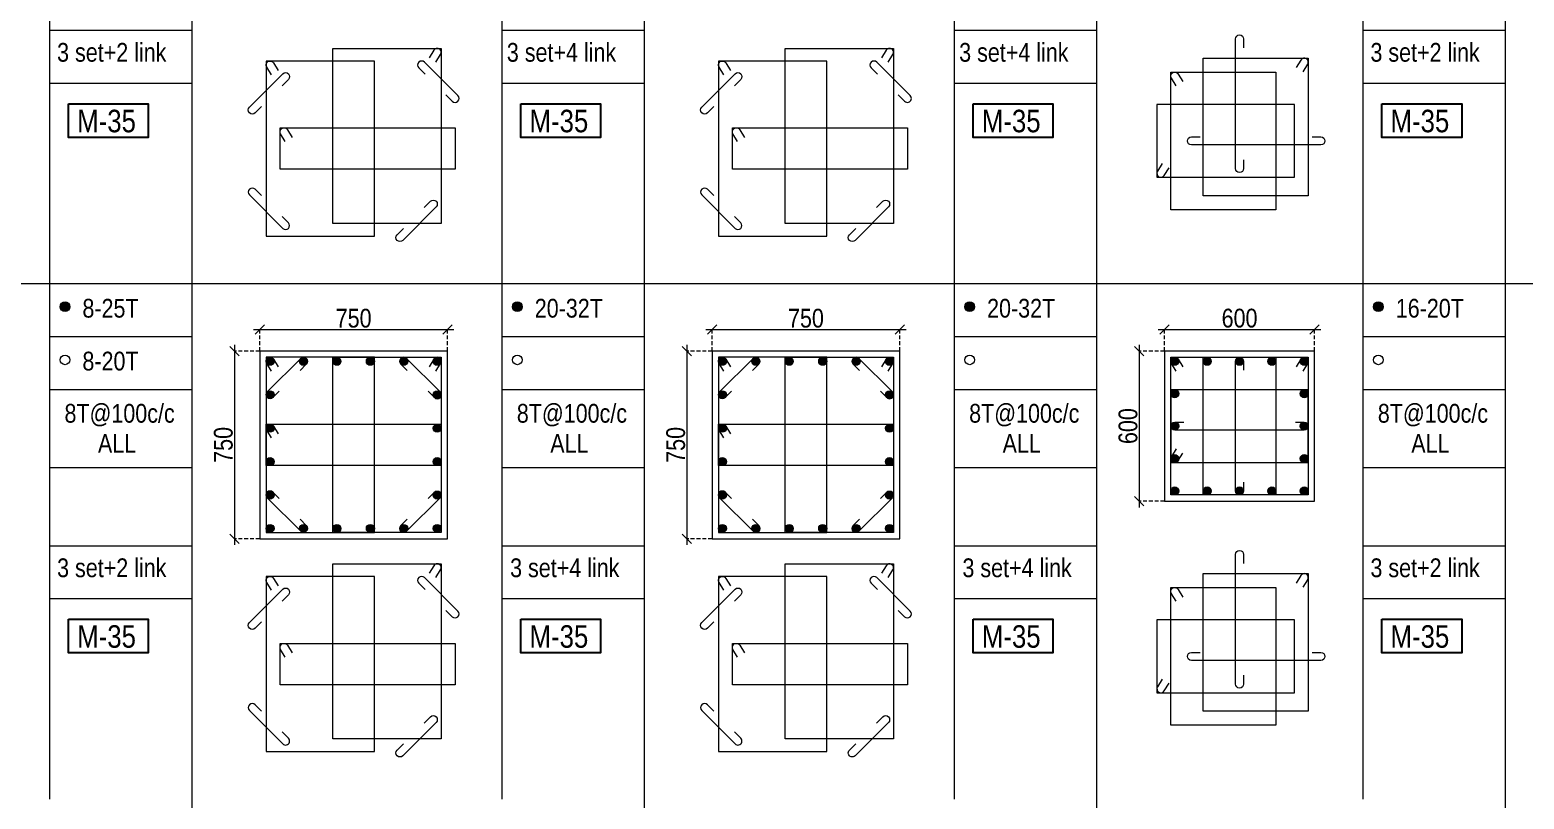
# Model space of a CAD drawing. Header units: millimetres. Extents: x 1112055 to 3390982, y -148532 to 766891.
# Drawn here: x 2287584 to 2311479, y 332750 to 345047 of the extents above; entities that cross this region are included whole.
import ezdxf
from ezdxf.enums import TextEntityAlignment as Align

# ---------------------------------------------------------------- set-up
doc = ezdxf.new("R2010")
doc.units = ezdxf.units.MM
doc.header["$PDMODE"] = 35
doc.header["$PDSIZE"] = -25
doc.linetypes.add('DASHED2', pattern=[0.375, 0.25, -0.125])
doc.linetypes.add('Hidden', pattern=[9.525, 6.35, -3.175])
for name, color, linetype, lineweight in [('B COL. SIZE DIM', 220, 'Continuous', 25), ('B COLSCH', 204, 'Continuous', 20), ('B COLUMN', 1, 'Hidden', 9), ('B STEEL', 34, 'Continuous', 15), ('B TITLE BLOCK', 250, 'Continuous', 0)]:
    doc.layers.add(name, color=color, linetype=linetype, lineweight=lineweight)
doc.layers.add('B TEXT', color=7, linetype='Continuous')
doc.styles.add('dim inside', font='romans.shx', dxfattribs={"width": 0.8, "height": 125})
doc.styles.add('SWINC', font='swissc.ttf')
doc.dimstyles.new('dim inside', dxfattribs={"dimtxt": 125, "dimasz": 100, "dimexe": 0, "dimexo": 0, "dimgap": 10, "dimtad": 0, "dimdec": 0, "dimzin": 0, "dimdsep": 46, "dimtxsty": 'dim inside', "dimblk": 'SMALL', "dimcen": 0.09, "dimadec": 0, "dimazin": 0, "dimtfac": 1, "dimtdec": 0, "dimtofl": 0, "dimtmove": 0, "dimatfit": 3, "dimfxl": 1, "dimtolj": 1, "dimtzin": 0, "dimarcsym": 2})

# ---------------------------------------------------------------- blocks, each defined once
blk = doc.blocks.new('_Oblique')
at = {"color": 0, "linetype": 'ByBlock', "lineweight": -2}
blk.add_line((-0.5, -0.5), (0.5, 0.5), dxfattribs=at)
blk = doc.blocks.new('*D874')
at = {"layer": 'B COL. SIZE DIM', "color": 250, "lineweight": 9, "ltscale": 250, "transparency": 16777216}
blk.add_line((2291161, 340258), (2294361, 340258), dxfattribs=at)
at = {"layer": 'B COL. SIZE DIM', "color": 250, "linetype": 'DASHED2', "lineweight": 9, "ltscale": 250, "transparency": 16777216}
for p, q in [((2291261, 339913), (2291261, 340258)), ((2294261, 339913), (2294261, 340258))]:
    blk.add_line(p, q, dxfattribs=at)
at = {"layer": 'Defpoints', "color": 0, "ltscale": 250, "transparency": 16777216}
for p in [(2294261, 340258), (2291261, 339913), (2294261, 339913)]:
    blk.add_point(p, dxfattribs=at)
at = {"layer": 'B COL. SIZE DIM', "color": 250, "lineweight": 9, "ltscale": 250, "transparency": 16777216, "xscale": 150, "yscale": 150, "zscale": 150, "rotation": 180}
blk.add_blockref('_Oblique', (2291261, 340258), dxfattribs=at)
at = {"layer": 'B COL. SIZE DIM', "color": 250, "lineweight": 9, "ltscale": 250, "transparency": 16777216, "xscale": 150, "yscale": 150, "zscale": 150}
blk.add_blockref('_Oblique', (2294261, 340258), dxfattribs=at)
at = {"layer": 'B COL. SIZE DIM', "color": 6, "ltscale": 250, "transparency": 16777216, "insert": (2292761, 340436), "char_height": 300, "attachment_point": 5, "style": 'SWINC'}
blk.add_mtext('\\A1;750', dxfattribs=at)
blk = doc.blocks.new('*D875')
at = {"layer": 'B COL. SIZE DIM', "color": 250, "lineweight": 9, "ltscale": 250, "transparency": 16777216}
blk.add_line((2290857, 340013), (2290857, 336813), dxfattribs=at)
at = {"layer": 'B COL. SIZE DIM', "color": 250, "linetype": 'DASHED2', "lineweight": 9, "ltscale": 250, "transparency": 16777216}
for p, q in [((2291261, 339913), (2290857, 339913)), ((2291261, 336913), (2290857, 336913))]:
    blk.add_line(p, q, dxfattribs=at)
at = {"layer": 'Defpoints', "color": 0, "ltscale": 250, "transparency": 16777216}
for p in [(2291261, 339913), (2290857, 336913), (2291261, 336913)]:
    blk.add_point(p, dxfattribs=at)
at = {"layer": 'B COL. SIZE DIM', "color": 250, "lineweight": 9, "ltscale": 250, "transparency": 16777216, "xscale": 150, "yscale": 150, "zscale": 150}
for p, rotation in [((2290857, 339913), 90), ((2290857, 336913), 270)]:
    blk.add_blockref('_Oblique', p, dxfattribs=dict(at, rotation=rotation))
at = {"layer": 'B COL. SIZE DIM', "color": 6, "ltscale": 250, "transparency": 16777216, "insert": (2290678, 338413), "char_height": 300, "attachment_point": 5, "rotation": 90, "style": 'SWINC'}
blk.add_mtext('\\A1;750', dxfattribs=at)
blk = doc.blocks.new('*D880')
at = {"layer": 'B COL. SIZE DIM', "color": 250, "lineweight": 9, "ltscale": 250, "transparency": 16777216}
blk.add_line((2305628, 340258), (2308228, 340258), dxfattribs=at)
at = {"layer": 'B COL. SIZE DIM', "color": 250, "linetype": 'DASHED2', "lineweight": 9, "ltscale": 250, "transparency": 16777216}
for p, q in [((2305728, 339913), (2305728, 340258)), ((2308128, 339913), (2308128, 340258))]:
    blk.add_line(p, q, dxfattribs=at)
at = {"layer": 'Defpoints', "color": 0, "ltscale": 250, "transparency": 16777216}
for p in [(2308128, 340258), (2305728, 339913), (2308128, 339913)]:
    blk.add_point(p, dxfattribs=at)
at = {"layer": 'B COL. SIZE DIM', "color": 250, "lineweight": 9, "ltscale": 250, "transparency": 16777216, "xscale": 150, "yscale": 150, "zscale": 150, "rotation": 180}
blk.add_blockref('_Oblique', (2305728, 340258), dxfattribs=at)
at = {"layer": 'B COL. SIZE DIM', "color": 250, "lineweight": 9, "ltscale": 250, "transparency": 16777216, "xscale": 150, "yscale": 150, "zscale": 150}
blk.add_blockref('_Oblique', (2308128, 340258), dxfattribs=at)
at = {"layer": 'B COL. SIZE DIM', "color": 6, "ltscale": 250, "transparency": 16777216, "insert": (2306928, 340437), "char_height": 300, "attachment_point": 5, "style": 'SWINC'}
blk.add_mtext('\\A1;600', dxfattribs=at)
blk = doc.blocks.new('*D881')
at = {"layer": 'B COL. SIZE DIM', "color": 250, "lineweight": 9, "ltscale": 250, "transparency": 16777216}
blk.add_line((2305324, 340013), (2305324, 337413), dxfattribs=at)
at = {"layer": 'B COL. SIZE DIM', "color": 250, "linetype": 'DASHED2', "lineweight": 9, "ltscale": 250, "transparency": 16777216}
for p, q in [((2305728, 339913), (2305324, 339913)), ((2305728, 337513), (2305324, 337513))]:
    blk.add_line(p, q, dxfattribs=at)
at = {"layer": 'Defpoints', "color": 0, "ltscale": 250, "transparency": 16777216}
for p in [(2305728, 339913), (2305324, 337513), (2305728, 337513)]:
    blk.add_point(p, dxfattribs=at)
at = {"layer": 'B COL. SIZE DIM', "color": 250, "lineweight": 9, "ltscale": 250, "transparency": 16777216, "xscale": 150, "yscale": 150, "zscale": 150}
for p, rotation in [((2305324, 339913), 90), ((2305324, 337513), 270)]:
    blk.add_blockref('_Oblique', p, dxfattribs=dict(at, rotation=rotation))
at = {"layer": 'B COL. SIZE DIM', "color": 6, "ltscale": 250, "transparency": 16777216, "insert": (2305145, 338713), "char_height": 300, "attachment_point": 5, "rotation": 90, "style": 'SWINC'}
blk.add_mtext('\\A1;600', dxfattribs=at)
blk = doc.blocks.new('*D1497')
at = {"layer": 'B COL. SIZE DIM', "color": 250, "lineweight": 9, "ltscale": 250, "transparency": 16777216}
blk.add_line((2298394, 340258), (2301594, 340258), dxfattribs=at)
at = {"layer": 'B COL. SIZE DIM', "color": 250, "linetype": 'DASHED2', "lineweight": 9, "ltscale": 250, "transparency": 16777216}
for p, q in [((2298494, 339913), (2298494, 340258)), ((2301494, 339913), (2301494, 340258))]:
    blk.add_line(p, q, dxfattribs=at)
at = {"layer": 'Defpoints', "color": 0, "ltscale": 250, "transparency": 16777216}
for p in [(2301494, 340258), (2298494, 339913), (2301494, 339913)]:
    blk.add_point(p, dxfattribs=at)
at = {"layer": 'B COL. SIZE DIM', "color": 250, "lineweight": 9, "ltscale": 250, "transparency": 16777216, "xscale": 150, "yscale": 150, "zscale": 150, "rotation": 180}
blk.add_blockref('_Oblique', (2298494, 340258), dxfattribs=at)
at = {"layer": 'B COL. SIZE DIM', "color": 250, "lineweight": 9, "ltscale": 250, "transparency": 16777216, "xscale": 150, "yscale": 150, "zscale": 150}
blk.add_blockref('_Oblique', (2301494, 340258), dxfattribs=at)
at = {"layer": 'B COL. SIZE DIM', "color": 6, "ltscale": 250, "transparency": 16777216, "insert": (2299994, 340436), "char_height": 300, "attachment_point": 5, "style": 'SWINC'}
blk.add_mtext('\\A1;750', dxfattribs=at)
blk = doc.blocks.new('*D1498')
at = {"layer": 'B COL. SIZE DIM', "color": 250, "lineweight": 9, "ltscale": 250, "transparency": 16777216}
blk.add_line((2298090, 340013), (2298090, 336813), dxfattribs=at)
at = {"layer": 'B COL. SIZE DIM', "color": 250, "linetype": 'DASHED2', "lineweight": 9, "ltscale": 250, "transparency": 16777216}
for p, q in [((2298494, 339913), (2298090, 339913)), ((2298494, 336913), (2298090, 336913))]:
    blk.add_line(p, q, dxfattribs=at)
at = {"layer": 'Defpoints', "color": 0, "ltscale": 250, "transparency": 16777216}
for p in [(2298494, 339913), (2298090, 336913), (2298494, 336913)]:
    blk.add_point(p, dxfattribs=at)
at = {"layer": 'B COL. SIZE DIM', "color": 250, "lineweight": 9, "ltscale": 250, "transparency": 16777216, "xscale": 150, "yscale": 150, "zscale": 150}
for p, rotation in [((2298090, 339913), 90), ((2298090, 336913), 270)]:
    blk.add_blockref('_Oblique', p, dxfattribs=dict(at, rotation=rotation))
at = {"layer": 'B COL. SIZE DIM', "color": 6, "ltscale": 250, "transparency": 16777216, "insert": (2297912, 338413), "char_height": 300, "attachment_point": 5, "rotation": 90, "style": 'SWINC'}
blk.add_mtext('\\A1;750', dxfattribs=at)

msp = doc.modelspace()

# ---------------------------------------------------------------- hatches: boundary and pattern name
at = {"layer": 'B STEEL', "lineweight": 9, "ltscale": 0.5}
h = msp.add_hatch(color=34, dxfattribs=at)
edge = h.paths.add_edge_path()
edge.add_arc((2288145.5, 340621.9), 76.8, 0, 360)
h = msp.add_hatch(color=34, dxfattribs=at)
edge = h.paths.add_edge_path()
edge.add_arc((2295379, 340621.9), 76.8, 0, 360)
h = msp.add_hatch(color=34, dxfattribs=at)
edge = h.paths.add_edge_path()
edge.add_arc((2302612.6, 340621.9), 76.8, 0, 360)
h = msp.add_hatch(color=34, dxfattribs=at)
edge = h.paths.add_edge_path()
edge.add_arc((2309147.9, 340621.9), 76.8, 0, 360)
h = msp.add_hatch(color=34, dxfattribs=at)
edge = h.paths.add_edge_path()
edge.add_arc((2291424.7, 339748.7), 64, 0, 360)
at = {"layer": 'B STEEL'}
h = msp.add_hatch(color=34, dxfattribs=at)
edge = h.paths.add_edge_path()
edge.add_arc((2291959.1, 339748.7), 64, 0, 360)
h = msp.add_hatch(color=34, dxfattribs=at)
edge = h.paths.add_edge_path()
edge.add_arc((2292493.5, 339748.7), 64, 0, 360)
h = msp.add_hatch(color=34, dxfattribs=at)
edge = h.paths.add_edge_path()
edge.add_arc((2293027.9, 339748.7), 64, 0, 360)
h = msp.add_hatch(color=34, dxfattribs=at)
edge = h.paths.add_edge_path()
edge.add_arc((2293562.2, 339748.7), 64, 0, 360)
at = {"layer": 'B STEEL', "lineweight": 9, "ltscale": 0.5}
h = msp.add_hatch(color=34, dxfattribs=at)
edge = h.paths.add_edge_path()
edge.add_arc((2294096.6, 339748.7), 64, 180, 540, ccw=False)
h = msp.add_hatch(color=34, dxfattribs=at)
edge = h.paths.add_edge_path()
edge.add_arc((2298658.2, 339748.7), 64, 0, 360)
at = {"layer": 'B STEEL'}
h = msp.add_hatch(color=34, dxfattribs=at)
edge = h.paths.add_edge_path()
edge.add_arc((2299192.6, 339748.7), 64, 0, 360)
h = msp.add_hatch(color=34, dxfattribs=at)
edge = h.paths.add_edge_path()
edge.add_arc((2299727, 339748.7), 64, 0, 360)
h = msp.add_hatch(color=34, dxfattribs=at)
edge = h.paths.add_edge_path()
edge.add_arc((2300261.4, 339748.7), 64, 0, 360)
h = msp.add_hatch(color=34, dxfattribs=at)
edge = h.paths.add_edge_path()
edge.add_arc((2300795.8, 339748.7), 64, 0, 360)
at = {"layer": 'B STEEL', "lineweight": 9, "ltscale": 0.5}
h = msp.add_hatch(color=34, dxfattribs=at)
edge = h.paths.add_edge_path()
edge.add_arc((2301330.2, 339748.7), 64, 180, 540, ccw=False)
h = msp.add_hatch(color=34, dxfattribs=at)
edge = h.paths.add_edge_path()
edge.add_arc((2305891.8, 339748.7), 64, 0, 360)
h = msp.add_hatch(color=34, dxfattribs=at)
edge = h.paths.add_edge_path()
edge.add_arc((2306409.8, 339748.7), 64, 180, 540, ccw=False)
h = msp.add_hatch(color=34, dxfattribs=at)
edge = h.paths.add_edge_path()
edge.add_arc((2306927.7, 339748.7), 64, 180, 540, ccw=False)
h = msp.add_hatch(color=34, dxfattribs=at)
edge = h.paths.add_edge_path()
edge.add_arc((2307445.7, 339748.7), 64, 180, 540, ccw=False)
h = msp.add_hatch(color=34, dxfattribs=at)
edge = h.paths.add_edge_path()
edge.add_arc((2307963.7, 339748.7), 64, 180, 540, ccw=False)
at = {"layer": 'B STEEL'}
h = msp.add_hatch(color=34, dxfattribs=at)
edge = h.paths.add_edge_path()
edge.add_arc((2291424.7, 339214.3), 64, 0, 360)
h = msp.add_hatch(color=34, dxfattribs=at)
edge = h.paths.add_edge_path()
edge.add_arc((2294096.6, 339214.3), 64, 0, 360)
h = msp.add_hatch(color=34, dxfattribs=at)
edge = h.paths.add_edge_path()
edge.add_arc((2298658.2, 339214.3), 64, 0, 360)
h = msp.add_hatch(color=34, dxfattribs=at)
edge = h.paths.add_edge_path()
edge.add_arc((2301330.2, 339214.3), 64, 0, 360)
at = {"layer": 'B STEEL', "lineweight": 9, "ltscale": 0.5}
h = msp.add_hatch(color=34, dxfattribs=at)
edge = h.paths.add_edge_path()
edge.add_arc((2305891.8, 339230.7), 64, 180, 540, ccw=False)
h = msp.add_hatch(color=34, dxfattribs=at)
edge = h.paths.add_edge_path()
edge.add_arc((2307963.7, 339230.7), 64, 180, 540, ccw=False)
at = {"layer": 'B STEEL'}
h = msp.add_hatch(color=34, dxfattribs=at)
edge = h.paths.add_edge_path()
edge.add_arc((2291424.7, 338679.9), 64, 0, 360)
h = msp.add_hatch(color=34, dxfattribs=at)
edge = h.paths.add_edge_path()
edge.add_arc((2294096.6, 338679.9), 64, 0, 360)
h = msp.add_hatch(color=34, dxfattribs=at)
edge = h.paths.add_edge_path()
edge.add_arc((2298658.2, 338679.9), 64, 0, 360)
h = msp.add_hatch(color=34, dxfattribs=at)
edge = h.paths.add_edge_path()
edge.add_arc((2301330.2, 338679.9), 64, 0, 360)
at = {"layer": 'B STEEL', "lineweight": 9, "ltscale": 0.5}
h = msp.add_hatch(color=34, dxfattribs=at)
edge = h.paths.add_edge_path()
edge.add_arc((2305891.8, 338712.7), 64, 180, 540, ccw=False)
h = msp.add_hatch(color=34, dxfattribs=at)
edge = h.paths.add_edge_path()
edge.add_arc((2307963.7, 338712.7), 64, 180, 540, ccw=False)
at = {"layer": 'B STEEL'}
h = msp.add_hatch(color=34, dxfattribs=at)
edge = h.paths.add_edge_path()
edge.add_arc((2291424.7, 338145.5), 64, 0, 360)
h = msp.add_hatch(color=34, dxfattribs=at)
edge = h.paths.add_edge_path()
edge.add_arc((2294096.6, 338145.5), 64, 0, 360)
h = msp.add_hatch(color=34, dxfattribs=at)
edge = h.paths.add_edge_path()
edge.add_arc((2298658.2, 338145.5), 64, 0, 360)
h = msp.add_hatch(color=34, dxfattribs=at)
edge = h.paths.add_edge_path()
edge.add_arc((2301330.2, 338145.5), 64, 0, 360)
at = {"layer": 'B STEEL', "lineweight": 9, "ltscale": 0.5}
h = msp.add_hatch(color=34, dxfattribs=at)
edge = h.paths.add_edge_path()
edge.add_arc((2305891.8, 338194.8), 64, 180, 540, ccw=False)
h = msp.add_hatch(color=34, dxfattribs=at)
edge = h.paths.add_edge_path()
edge.add_arc((2307963.7, 338194.8), 64, 180, 540, ccw=False)
at = {"layer": 'B STEEL'}
h = msp.add_hatch(color=34, dxfattribs=at)
edge = h.paths.add_edge_path()
edge.add_arc((2291424.7, 337611.2), 64, 0, 360)
h = msp.add_hatch(color=34, dxfattribs=at)
edge = h.paths.add_edge_path()
edge.add_arc((2294096.6, 337611.2), 64, 0, 360)
h = msp.add_hatch(color=34, dxfattribs=at)
edge = h.paths.add_edge_path()
edge.add_arc((2298658.2, 337611.2), 64, 0, 360)
h = msp.add_hatch(color=34, dxfattribs=at)
edge = h.paths.add_edge_path()
edge.add_arc((2301330.2, 337611.2), 64, 0, 360)
at = {"layer": 'B STEEL', "lineweight": 9, "ltscale": 0.5}
h = msp.add_hatch(color=34, dxfattribs=at)
edge = h.paths.add_edge_path()
edge.add_arc((2305891.8, 337676.8), 64, 0, 360, ccw=False)
h = msp.add_hatch(color=34, dxfattribs=at)
edge = h.paths.add_edge_path()
edge.add_arc((2306409.8, 337676.8), 64, 180, 540, ccw=False)
h = msp.add_hatch(color=34, dxfattribs=at)
edge = h.paths.add_edge_path()
edge.add_arc((2306927.7, 337676.8), 64, 180, 540, ccw=False)
h = msp.add_hatch(color=34, dxfattribs=at)
edge = h.paths.add_edge_path()
edge.add_arc((2307445.7, 337676.8), 64, 180, 540, ccw=False)
h = msp.add_hatch(color=34, dxfattribs=at)
edge = h.paths.add_edge_path()
edge.add_arc((2307963.7, 337676.8), 64, -180, 180)
h = msp.add_hatch(color=34, dxfattribs=at)
edge = h.paths.add_edge_path()
edge.add_arc((2291424.7, 337076.8), 64, 0, 360, ccw=False)
at = {"layer": 'B STEEL'}
h = msp.add_hatch(color=34, dxfattribs=at)
edge = h.paths.add_edge_path()
edge.add_arc((2291959.1, 337076.8), 64, 0, 360)
h = msp.add_hatch(color=34, dxfattribs=at)
edge = h.paths.add_edge_path()
edge.add_arc((2292493.5, 337076.8), 64, 0, 360)
h = msp.add_hatch(color=34, dxfattribs=at)
edge = h.paths.add_edge_path()
edge.add_arc((2293027.9, 337076.8), 64, 0, 360)
h = msp.add_hatch(color=34, dxfattribs=at)
edge = h.paths.add_edge_path()
edge.add_arc((2293562.2, 337076.8), 64, 0, 360)
at = {"layer": 'B STEEL', "lineweight": 9, "ltscale": 0.5}
h = msp.add_hatch(color=34, dxfattribs=at)
edge = h.paths.add_edge_path()
edge.add_arc((2294096.6, 337076.8), 64, -180, 180)
h = msp.add_hatch(color=34, dxfattribs=at)
edge = h.paths.add_edge_path()
edge.add_arc((2298658.2, 337076.8), 64, 0, 360, ccw=False)
at = {"layer": 'B STEEL'}
h = msp.add_hatch(color=34, dxfattribs=at)
edge = h.paths.add_edge_path()
edge.add_arc((2299192.6, 337076.8), 64, 0, 360)
h = msp.add_hatch(color=34, dxfattribs=at)
edge = h.paths.add_edge_path()
edge.add_arc((2299727, 337076.8), 64, 0, 360)
h = msp.add_hatch(color=34, dxfattribs=at)
edge = h.paths.add_edge_path()
edge.add_arc((2300261.4, 337076.8), 64, 0, 360)
h = msp.add_hatch(color=34, dxfattribs=at)
edge = h.paths.add_edge_path()
edge.add_arc((2300795.8, 337076.8), 64, 0, 360)
at = {"layer": 'B STEEL', "lineweight": 9, "ltscale": 0.5}
h = msp.add_hatch(color=34, dxfattribs=at)
edge = h.paths.add_edge_path()
edge.add_arc((2301330.2, 337076.8), 64, -180, 180)

# ---------------------------------------------------------------- linework, layer by layer
at = {"layer": 'B COLSCH', "color": 250, "lineweight": 0}
for p, q in [((2287899.2, 382189.4), (2287899.2, 332750.4)), ((2290173.6, 382189.4), (2290173.6, 323875.2)), ((2297407.1, 382189.4), (2297407.1, 323875.2)), ((2304640.7, 382189.4), (2304640.7, 323875.2)), ((2308901.6, 382189.4), (2308901.6, 332750.4)), ((2311176, 382189.4), (2311176, 323875.2)), ((2295132.7, 357469.9), (2295132.7, 332750.4)), ((2302366.3, 357469.9), (2302366.3, 332750.4)), ((2287899.2, 345040.5), (2290173.6, 345040.5)), ((2295132.7, 345040.5), (2297407.1, 345040.5)), ((2302366.3, 345040.5), (2304640.7, 345040.5)), ((2308901.6, 345040.5), (2311176, 345040.5)), ((2287899.2, 344195.5), (2290173.6, 344195.5)), ((2295132.7, 344195.5), (2297407.1, 344195.5)), ((2302366.3, 344195.5), (2304640.7, 344195.5)), ((2308901.6, 344195.5), (2311176, 344195.5)), ((2235553.4, 340990.2), (2364668.6, 340990.2)), ((2287899.2, 340145.2), (2290173.6, 340145.2)), ((2295132.7, 340145.2), (2297407.1, 340145.2)), ((2302366.3, 340145.2), (2304640.7, 340145.2)), ((2308901.6, 340145.2), (2311176, 340145.2)), ((2287899.2, 339300.2), (2290173.6, 339300.2)), ((2295132.7, 339300.2), (2297407.1, 339300.2)), ((2302366.3, 339300.2), (2304640.7, 339300.2)), ((2308901.6, 339300.2), (2311176, 339300.2)), ((2287899.2, 338050.5), (2290173.6, 338050.5)), ((2295132.7, 338050.5), (2297407.1, 338050.5)), ((2302366.3, 338050.5), (2304640.7, 338050.5)), ((2308901.6, 338050.5), (2311176, 338050.5)), ((2287899.2, 336800.7), (2290173.6, 336800.7)), ((2295132.7, 336800.7), (2297407.1, 336800.7)), ((2302366.3, 336800.7), (2304640.7, 336800.7)), ((2308901.6, 336800.7), (2311176, 336800.7)), ((2287899.2, 335955.7), (2290173.6, 335955.7)), ((2295132.7, 335955.7), (2297407.1, 335955.7)), ((2302366.3, 335955.7), (2304640.7, 335955.7)), ((2308901.6, 335955.7), (2311176, 335955.7))]:
    msp.add_line(p, q, dxfattribs=at)
at = {"layer": 'B COLUMN', "color": 1, "linetype": 'ByBlock', "lineweight": 20}
for points in [[(2291260.7, 336912.7), (2294260.7, 336912.7), (2294260.7, 339912.7), (2291260.7, 339912.7)], [(2298494.2, 336912.7), (2301494.2, 336912.7), (2301494.2, 339912.7), (2298494.2, 339912.7)], [(2305727.7, 337512.7), (2308127.7, 337512.7), (2308127.7, 339912.7), (2305727.7, 339912.7)]]:
    msp.add_lwpolyline(points, close=True, dxfattribs=at)
at = {"layer": 'B STEEL', "color": 34, "lineweight": 9, "ltscale": 0.5}
for points in [[(2306991.8, 342971.8), (2306991.8, 342829.1, -1), (2306863.7, 342829.1), (2306863.7, 344901.1, -1), (2306991.8, 344901.1), (2306991.8, 344758.4)], [(2294076.4, 344532.3), (2294151.2, 344653.8, 1), (2294042.1, 344720.9), (2293967.4, 344599.4)], [(2301309.9, 344532.3), (2301384.7, 344653.8, 1), (2301275.7, 344720.9), (2301200.9, 344599.4)], [(2307943.5, 344375.8), (2308018.3, 344497.2, 1), (2307909.2, 344564.3), (2307834.4, 344442.9)], [(2291284.9, 343821.6), (2291184, 343720.8, -1), (2291093.5, 343811.3), (2291627.9, 344345.7, -1), (2291718.4, 344255.2), (2291617.5, 344154.3)], [(2291444.9, 344330), (2291370.2, 344451.4, -1), (2291479.2, 344518.5), (2291554, 344397.1)], [(2294236.5, 344006.2), (2294337.3, 343905.3, 1), (2294427.9, 343995.9), (2293893.5, 344530.3, 1), (2293802.9, 344439.7), (2293903.8, 344338.9)], [(2298518.4, 343821.6), (2298417.5, 343720.8, -1), (2298327, 343811.3), (2298861.4, 344345.7, -1), (2298951.9, 344255.2), (2298851.1, 344154.3)], [(2298678.5, 344330), (2298603.7, 344451.4, -1), (2298712.7, 344518.5), (2298787.5, 344397.1)], [(2301470, 344006.2), (2301570.9, 343905.3, 1), (2301661.4, 343995.9), (2301127, 344530.3, 1), (2301036.5, 344439.7), (2301137.3, 344338.9)], [(2305912, 344152.7), (2305837.2, 344274.2, -1), (2305946.3, 344341.3), (2306021.1, 344219.8)], [(2291668.1, 343261.2), (2291593.3, 343382.7, -1), (2291702.3, 343449.8), (2291777.1, 343328.3)], [(2298901.6, 343261.2), (2298826.9, 343382.7, -1), (2298935.9, 343449.8), (2299010.7, 343328.3)], [(2308086.7, 343335.8), (2308229.3, 343335.8, -1), (2308229.3, 343207.7), (2306157.3, 343207.7, -1), (2306157.3, 343335.8), (2306300, 343335.8)], [(2305690.7, 342908.8), (2305616, 342787.3, 1), (2305725, 342720.2), (2305799.8, 342841.7)], [(2291284.9, 342397.3), (2291184, 342498.2, 1), (2291093.5, 342407.7), (2291627.9, 341873.3, 1), (2291718.4, 341963.8), (2291617.5, 342064.7)], [(2298518.4, 342397.3), (2298417.5, 342498.2, 1), (2298327, 342407.7), (2298861.4, 341873.3, 1), (2298951.9, 341963.8), (2298851.1, 342064.7)], [(2293889, 342206.2), (2293989.9, 342307.1, -1), (2294080.4, 342216.6), (2293546, 341682.2, -1), (2293455.5, 341772.7), (2293556.4, 341873.6)], [(2301122.6, 342206.2), (2301223.4, 342307.1, -1), (2301314, 342216.6), (2300779.6, 341682.2, -1), (2300689, 341772.7), (2300789.9, 341873.6)], [(2291444.9, 339593.7), (2291370.2, 339715.2, -1), (2291479.2, 339782.3), (2291554, 339660.8)], [(2291570.8, 339269.9), (2291469.9, 339169.1, -1), (2291379.4, 339259.6), (2291913.8, 339794, -1), (2292004.3, 339703.5), (2291903.5, 339602.6)], [(2293950.5, 339269.9), (2294051.4, 339169.1, 1), (2294141.9, 339259.6), (2293607.5, 339794, 1), (2293517, 339703.5), (2293617.8, 339602.6)], [(2294076.4, 339593.7), (2294151.2, 339715.2, 1), (2294042.1, 339782.3), (2293967.4, 339660.8)], [(2298678.5, 339593.7), (2298603.7, 339715.2, -1), (2298712.7, 339782.3), (2298787.5, 339660.8)], [(2298804.4, 339269.9), (2298703.5, 339169.1, -1), (2298613, 339259.6), (2299147.3, 339794, -1), (2299237.9, 339703.5), (2299137, 339602.6)], [(2301184.1, 339269.9), (2301284.9, 339169.1, 1), (2301375.5, 339259.6), (2300841.1, 339794, 1), (2300750.5, 339703.5), (2300851.4, 339602.6)], [(2301309.9, 339593.7), (2301384.7, 339715.2, 1), (2301275.7, 339782.3), (2301200.9, 339660.8)], [(2305912, 339593.7), (2305837.2, 339715.2, -1), (2305946.3, 339782.3), (2306021.1, 339660.8)], [(2306991.8, 337819.4), (2306991.8, 337676.8, -1), (2306863.7, 337676.8), (2306863.7, 339748.7, -1), (2306991.8, 339748.7), (2306991.8, 339606.1)], [(2307943.5, 339593.7), (2308018.3, 339715.2, 1), (2307909.2, 339782.3), (2307834.4, 339660.8)], [(2291444.9, 338524.9), (2291370.2, 338646.4, -1), (2291479.2, 338713.5), (2291554, 338592)], [(2298678.5, 338524.9), (2298603.7, 338646.4, -1), (2298712.7, 338713.5), (2298787.5, 338592)], [(2307821.1, 338776.8), (2307963.7, 338776.8, -1), (2307963.7, 338648.7), (2305891.8, 338648.7, -1), (2305891.8, 338776.8), (2306034.4, 338776.8)], [(2305912, 338349.8), (2305837.2, 338228.3, 1), (2305946.3, 338161.2), (2306021.1, 338282.7)], [(2291570.8, 337555.6), (2291469.9, 337656.4, 1), (2291379.4, 337565.9), (2291913.8, 337031.5, 1), (2292004.3, 337122), (2291903.5, 337222.9)], [(2293950.5, 337555.6), (2294051.4, 337656.4, -1), (2294141.9, 337565.9), (2293607.5, 337031.5, -1), (2293517, 337122), (2293617.8, 337222.9)], [(2298804.4, 337555.6), (2298703.5, 337656.4, 1), (2298613, 337565.9), (2299147.3, 337031.5, 1), (2299237.9, 337122), (2299137, 337222.9)], [(2301184.1, 337555.6), (2301284.9, 337656.4, -1), (2301375.5, 337565.9), (2300841.1, 337031.5, -1), (2300750.5, 337122), (2300851.4, 337222.9)], [(2306991.8, 334731.9), (2306991.8, 334589.3, -1), (2306863.7, 334589.3), (2306863.7, 336661.2, -1), (2306991.8, 336661.2), (2306991.8, 336518.6)], [(2294076.4, 336292.5), (2294151.2, 336414, 1), (2294042.1, 336481.1), (2293967.4, 336359.6)], [(2301309.9, 336292.5), (2301384.7, 336414, 1), (2301275.7, 336481.1), (2301200.9, 336359.6)], [(2291444.9, 336090.1), (2291370.2, 336211.6, -1), (2291479.2, 336278.7), (2291554, 336157.2)], [(2294236.5, 335766.4), (2294337.3, 335665.5, 1), (2294427.9, 335756), (2293893.5, 336290.4, 1), (2293802.9, 336199.9), (2293903.8, 336099)], [(2298678.5, 336090.1), (2298603.7, 336211.6, -1), (2298712.7, 336278.7), (2298787.5, 336157.2)], [(2301470, 335766.4), (2301570.9, 335665.5, 1), (2301661.4, 335756), (2301127, 336290.4, 1), (2301036.5, 336199.9), (2301137.3, 336099)], [(2307943.5, 336135.9), (2308018.3, 336257.4, 1), (2307909.2, 336324.5), (2307834.4, 336203)], [(2291284.9, 335581.8), (2291184, 335480.9, -1), (2291093.5, 335571.5), (2291627.9, 336105.8, -1), (2291718.4, 336015.3), (2291617.5, 335914.4)], [(2298518.4, 335581.8), (2298417.5, 335480.9, -1), (2298327, 335571.5), (2298861.4, 336105.8, -1), (2298951.9, 336015.3), (2298851.1, 335914.4)], [(2305912, 335912.8), (2305837.2, 336034.3, -1), (2305946.3, 336101.4), (2306021.1, 335979.9)], [(2291668.1, 335021.3), (2291593.3, 335142.8, -1), (2291702.3, 335209.9), (2291777.1, 335088.4)], [(2298901.6, 335021.3), (2298826.9, 335142.8, -1), (2298935.9, 335209.9), (2299010.7, 335088.4)], [(2308086.7, 335095.9), (2308229.3, 335095.9, -1), (2308229.3, 334967.9), (2306157.3, 334967.9, -1), (2306157.3, 335095.9), (2306300, 335095.9)], [(2305690.7, 334668.9), (2305616, 334547.5, 1), (2305725, 334480.3), (2305799.8, 334601.8)], [(2291284.9, 334157.5), (2291184, 334258.3, 1), (2291093.5, 334167.8), (2291627.9, 333633.4, 1), (2291718.4, 333724), (2291617.5, 333824.8)], [(2293889, 333966.4), (2293989.9, 334067.2, -1), (2294080.4, 333976.7), (2293546, 333442.3, -1), (2293455.5, 333532.9), (2293556.4, 333633.7)], [(2298518.4, 334157.5), (2298417.5, 334258.3, 1), (2298327, 334167.8), (2298861.4, 333633.4, 1), (2298951.9, 333724), (2298851.1, 333824.8)], [(2301122.6, 333966.4), (2301223.4, 334067.2, -1), (2301314, 333976.7), (2300779.6, 333442.3, -1), (2300689, 333532.9), (2300789.9, 333633.7)]]:
    msp.add_lwpolyline(points, format="xyb", dxfattribs=at)
for points in [[(2294160.7, 341951.4), (2292429.4, 341951.4), (2292429.4, 344751.4), (2294160.7, 344751.4)], [(2301394.2, 341951.4), (2299663, 341951.4), (2299663, 344751.4), (2301394.2, 344751.4)], [(2308027.7, 344594.8), (2308027.7, 342394.8), (2306345.7, 342394.8), (2306345.7, 344594.8)], [(2291360.7, 341749), (2293091.9, 341749), (2293091.9, 344549), (2291360.7, 344549)], [(2298594.2, 341749), (2300325.4, 341749), (2300325.4, 344549), (2298594.2, 344549)], [(2307509.8, 344371.7), (2307509.8, 342171.7), (2305827.7, 342171.7), (2305827.7, 344371.7)], [(2305606.5, 342689.7), (2307806.5, 342689.7), (2307806.5, 343853.7), (2305606.5, 343853.7)], [(2291583.8, 343480.2), (2294383.8, 343480.2), (2294383.8, 342817.8), (2291583.8, 342817.8)], [(2298817.4, 343480.2), (2301617.4, 343480.2), (2301617.4, 342817.8), (2298817.4, 342817.8)], [(2291360.7, 337012.7), (2293091.9, 337012.7), (2293091.9, 339812.7), (2291360.7, 339812.7)], [(2294160.7, 337012.7), (2292429.4, 337012.7), (2292429.4, 339812.7), (2294160.7, 339812.7)], [(2298594.2, 337012.7), (2300325.4, 337012.7), (2300325.4, 339812.7), (2298594.2, 339812.7)], [(2301394.2, 337012.7), (2299663, 337012.7), (2299663, 339812.7), (2301394.2, 339812.7)], [(2307509.8, 339812.7), (2307509.8, 337612.7), (2305827.7, 337612.7), (2305827.7, 339812.7)], [(2308027.7, 339812.7), (2308027.7, 337612.7), (2306345.7, 337612.7), (2306345.7, 339812.7)], [(2305827.7, 338130.7), (2308027.7, 338130.7), (2308027.7, 339294.8), (2305827.7, 339294.8)], [(2291360.7, 338744), (2294160.7, 338744), (2294160.7, 338081.5), (2291360.7, 338081.5)], [(2298594.2, 338744), (2301394.2, 338744), (2301394.2, 338081.5), (2298594.2, 338081.5)], [(2294160.7, 333711.5), (2292429.4, 333711.5), (2292429.4, 336511.5), (2294160.7, 336511.5)], [(2301394.2, 333711.5), (2299663, 333711.5), (2299663, 336511.5), (2301394.2, 336511.5)], [(2291360.7, 333509.2), (2293091.9, 333509.2), (2293091.9, 336309.2), (2291360.7, 336309.2)], [(2298594.2, 333509.2), (2300325.4, 333509.2), (2300325.4, 336309.2), (2298594.2, 336309.2)], [(2308027.7, 336355), (2308027.7, 334155), (2306345.7, 334155), (2306345.7, 336355)], [(2307509.8, 336131.9), (2307509.8, 333931.9), (2305827.7, 333931.9), (2305827.7, 336131.9)], [(2305606.5, 334449.9), (2307806.5, 334449.9), (2307806.5, 335613.9), (2305606.5, 335613.9)], [(2291583.8, 335240.4), (2294383.8, 335240.4), (2294383.8, 334578), (2291583.8, 334578)], [(2298817.4, 335240.4), (2301617.4, 335240.4), (2301617.4, 334578), (2298817.4, 334578)]]:
    msp.add_lwpolyline(points, close=True, dxfattribs=at)
for centre, radius in [((2288145.5, 340621.9), 76.8), ((2295379, 340621.9), 76.8), ((2302612.6, 340621.9), 76.8), ((2309147.9, 340621.9), 76.8), ((2288145.5, 339771.6), 76.8), ((2291424.7, 339748.7), 64), ((2291959.1, 339748.7), 64), ((2292493.5, 339748.7), 64), ((2293027.9, 339748.7), 64), ((2293562.2, 339748.7), 64), ((2294096.6, 339748.7), 64), ((2295379, 339771.6), 76.8), ((2298658.2, 339748.7), 64), ((2299192.6, 339748.7), 64), ((2299727, 339748.7), 64), ((2300261.4, 339748.7), 64), ((2300795.8, 339748.7), 64), ((2301330.2, 339748.7), 64), ((2302612.6, 339771.6), 76.8), ((2305891.8, 339748.7), 64), ((2306409.8, 339748.7), 64), ((2306927.7, 339748.7), 64), ((2307445.7, 339748.7), 64), ((2307963.7, 339748.7), 64), ((2309147.9, 339771.6), 76.8), ((2291424.7, 339214.3), 64), ((2294096.6, 339214.3), 64), ((2298658.2, 339214.3), 64), ((2301330.2, 339214.3), 64), ((2305891.8, 339230.7), 64), ((2307963.7, 339230.7), 64), ((2291424.7, 338679.9), 64), ((2294096.6, 338679.9), 64), ((2298658.2, 338679.9), 64), ((2301330.2, 338679.9), 64), ((2305891.8, 338712.7), 64), ((2307963.7, 338712.7), 64), ((2291424.7, 338145.5), 64), ((2294096.6, 338145.5), 64), ((2298658.2, 338145.5), 64), ((2301330.2, 338145.5), 64), ((2305891.8, 338194.8), 64), ((2307963.7, 338194.8), 64), ((2291424.7, 337611.2), 64), ((2294096.6, 337611.2), 64), ((2298658.2, 337611.2), 64), ((2301330.2, 337611.2), 64), ((2305891.8, 337676.8), 64), ((2306409.8, 337676.8), 64), ((2306927.7, 337676.8), 64), ((2307445.7, 337676.8), 64), ((2307963.7, 337676.8), 64), ((2291424.7, 337076.8), 64), ((2291959.1, 337076.8), 64), ((2292493.5, 337076.8), 64), ((2293027.9, 337076.8), 64), ((2293562.2, 337076.8), 64), ((2294096.6, 337076.8), 64), ((2298658.2, 337076.8), 64), ((2299192.6, 337076.8), 64), ((2299727, 337076.8), 64), ((2300261.4, 337076.8), 64), ((2300795.8, 337076.8), 64), ((2301330.2, 337076.8), 64)]:
    msp.add_circle(centre, radius, dxfattribs=at)
at = {"layer": 'B TEXT', "color": 1}
for points in [[(2288202.9, 343866.5), (2289477.5, 343866.5), (2289477.5, 343328.5), (2288202.9, 343328.5)], [(2295436.4, 343866.5), (2296711, 343866.5), (2296711, 343328.5), (2295436.4, 343328.5)], [(2302670, 343866.5), (2303944.6, 343866.5), (2303944.6, 343328.5), (2302670, 343328.5)], [(2309205.3, 343866.5), (2310479.9, 343866.5), (2310479.9, 343328.5), (2309205.3, 343328.5)], [(2288202.9, 335626.7), (2289477.5, 335626.7), (2289477.5, 335088.7), (2288202.9, 335088.7)], [(2295436.4, 335626.7), (2296711, 335626.7), (2296711, 335088.7), (2295436.4, 335088.7)], [(2302670, 335626.7), (2303944.6, 335626.7), (2303944.6, 335088.7), (2302670, 335088.7)], [(2309205.3, 335626.7), (2310479.9, 335626.7), (2310479.9, 335088.7), (2309205.3, 335088.7)]]:
    msp.add_lwpolyline(points, close=True, dxfattribs=at)

# ---------------------------------------------------------------- texts
at = {"layer": 'B TEXT', "style": 'SWINC'}
for s, p in [('3 set+2 link', (2288018.7, 344538)), ('3 set+4 link', (2295211, 344538)), ('3 set+4 link', (2302444.5, 344538)), ('3 set+2 link', (2309021.1, 344538)), ('8-25T', (2288424, 340447.3)), ('20-32T', (2295657.5, 340447.3)), ('20-32T', (2302891.1, 340447.3)), ('16-20T', (2309426.4, 340447.3)), ('8-20T', (2288424, 339602.3)), ('8T@100c/c', (2288137.1, 338767.5)), ('8T@100c/c', (2295370.6, 338767.5)), ('8T@100c/c', (2302604.2, 338767.5)), ('8T@100c/c', (2309139.5, 338767.5)), ('ALL', (2288671.8, 338285.7)), ('ALL', (2295905.3, 338285.7)), ('ALL', (2303138.9, 338285.7)), ('ALL', (2309674.2, 338285.7)), ('3 set+2 link', (2288018.7, 336298.2)), ('3 set+4 link', (2295263.1, 336298.2)), ('3 set+4 link', (2302496.6, 336298.2)), ('3 set+2 link', (2309021.1, 336298.2))]:
    msp.add_text(s, height=300, dxfattribs=at).set_placement(p)
at = {"layer": 'B TEXT', "color": 1, "style": 'SWINC'}
for p in [(2288340.2, 343302), (2295573.8, 343302), (2302807.3, 343302), (2309342.6, 343302), (2288340.2, 335062.1), (2295573.8, 335062.1), (2302807.3, 335062.1), (2309342.6, 335062.1)]:
    msp.add_text('M-35', height=360, dxfattribs=at).set_placement(p, align=Align.BOTTOM_LEFT)
at = {"layer": 'B TITLE BLOCK', "color": 251, "insert": (2590169.2, 343686.7), "char_height": 253.313, "attachment_point": 2, "style": 'SWINC'}
msp.add_mtext_dynamic_manual_height_columns('\\pxsm1,qj;{\\fBankGothic Lt BT|b0|i0|c0|p34;BHOOMI\\P\\ps*,q*;\\fGost|b0|i0|c0|p2;\\H0.8x;- CONSULTANTS -\\C1; }', width=662363.048, gutter_width=0, heights=[93168.9], dxfattribs=at)

# ---------------------------------------------------------------- dimensions: what is measured, and where the dimension line sits
at = {"layer": 'B COL. SIZE DIM', "color": 250, "ltscale": 250}
for base, p1, p2, picture, middle in [((2294260.7, 340257.7), (2291260.7, 339912.7), (2294260.7, 339912.7), '*D874', (2292760.7, 340436.5)), ((2301494.2, 340257.7), (2298494.2, 339912.7), (2301494.2, 339912.7), '*D1497', (2299994.2, 340436.5)), ((2308127.7, 340257.7), (2305727.7, 339912.7), (2308127.7, 339912.7), '*D880', (2306927.7, 340436.7))]:
    dim = msp.add_linear_dim(base=base, p1=p1, p2=p2, dimstyle='dim inside', override={"dimtxt": 300, "dimasz": 150, "dimgap": 25, "dimtad": 3, "dimlfac": 0.25, "dimtxsty": 'SWINC', "dimblk1": 'Oblique', "dimblk2": 'Oblique', "dimsah": 1, "dimdle": 100, "dimclrd": 250, "dimclre": 250, "dimclrt": 6, "dimfxl": 1000, "dimlwd": 9, "dimlwe": 9}, dxfattribs=at)
    dim.commit()
    dim.dimension.update_dxf_attribs({"geometry": picture, "text_midpoint": middle})
for base, p1, p2, picture, middle in [((2290856.8, 336912.7), (2291260.7, 339912.7), (2291260.7, 336912.7), '*D875', (2290678, 338412.7)), ((2298090.3, 336912.7), (2298494.2, 339912.7), (2298494.2, 336912.7), '*D1498', (2297911.5, 338412.7)), ((2305323.9, 337512.7), (2305727.7, 339912.7), (2305727.7, 337512.7), '*D881', (2305144.9, 338712.7))]:
    dim = msp.add_linear_dim(base=base, p1=p1, p2=p2, angle=90, dimstyle='dim inside', override={"dimtxt": 300, "dimasz": 150, "dimgap": 25, "dimtad": 3, "dimlfac": 0.25, "dimtxsty": 'SWINC', "dimblk1": 'Oblique', "dimblk2": 'Oblique', "dimsah": 1, "dimdle": 100, "dimclrd": 250, "dimclre": 250, "dimclrt": 6, "dimfxl": 1000, "dimlwd": 9, "dimlwe": 9}, dxfattribs=at)
    dim.commit()
    dim.dimension.update_dxf_attribs({"geometry": picture, "text_midpoint": middle})

doc.saveas('drawing.dxf')
